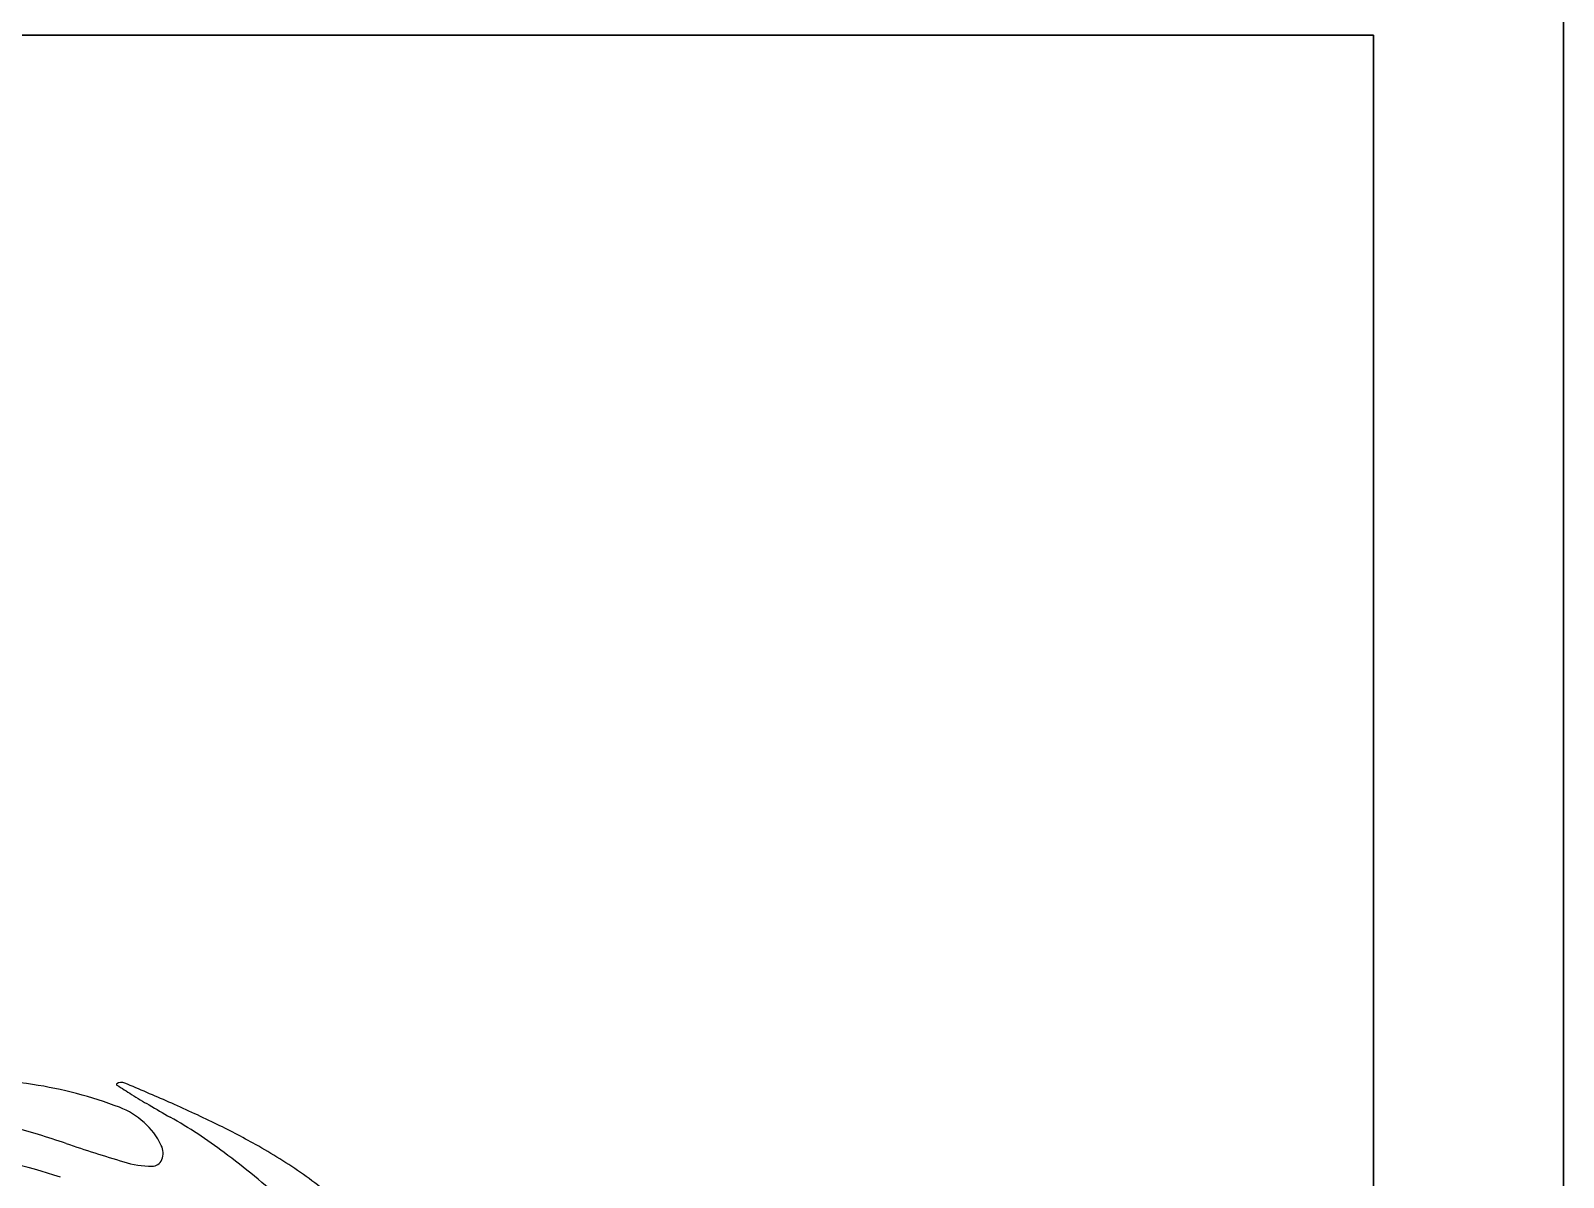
# Model space of a CAD drawing. Header units: millimetres. Extents: x 56222 to 3066687, y -650199 to -121287.
# Drawn here: x 140399.27 to 140407.34, y -185734.41 to -185728.37 of the extents above; entities that cross this region are included whole.
import ezdxf

# ---------------------------------------------------------------- set-up
doc = ezdxf.new("R2010")
doc.units = ezdxf.units.MM
doc.header["$MEASUREMENT"] = 0
doc.layers.add('$TD_AUDIT_GENERATED_(A0BDF17)', color=32, linetype='Continuous', lineweight=30)
doc.layers.add('FURNITURE', color=32, linetype='Continuous', lineweight=9)

msp = doc.modelspace()

# ---------------------------------------------------------------- linework, layer by layer
at = {"layer": '$TD_AUDIT_GENERATED_(A0BDF17)', "linetype": 'Continuous', "lineweight": 25, "ltscale": 2}
for centre, radius, start, end in [((140398.8918, -185736.4606), 2.5713, 81.39811, 93.17874), ((140398.9438, -185736.1168), 2.2235, 69.18185, 81.3981), ((140399.7222, -185733.9185), 0.00387, 124.26959, 237.68012), ((140399.7445, -185733.9514), 0.0436, 67.26581, 124.26976), ((140406.082, -185723.8658), 11.8994, 237.68032, 238.12035), ((140393.2546, -185749.4402), 16.8372, 66.40434, 67.26584), ((140401.9673, -185730.4817), 4.1084, 238.12039, 239.62244), ((140399.5899, -185734.4176), 0.4057, 26.16476, 69.18181), ((140404.1727, -185726.7192), 8.4696, 239.62239, 240.49672), ((140397.4683, -185739.7934), 6.3103, 63.99958, 66.40431), ((140397.9286, -185738.7237), 4.7465, 71.27224, 74.95077), ((140398.7209, -185736.354), 2.6007, 53.02816, 60.49666), ((140398.2456, -185738.1998), 4.5372, 60.92024, 63.99959), ((140398.4921, -185737.1427), 2.8898, 71.21224, 82.49451), ((140402.2904, -185725.8579), 8.8386, 251.27226, 253.33852), ((140399.8701, -185734.28), 0.0935, 338.84465, 26.16478), ((140397.1037, -185738.5023), 5.2897, 48.63708, 53.02815), ((140399.0988, -185736.6655), 2.7816, 54.80029, 60.92032), ((140399.9164, -185733.7903), 0.5586, 253.33856, 268.83313), ((140399.9061, -185734.2939), 0.0549, 268.8332, 338.84471), ((140399.1661, -185736.5701), 2.6649, 48.48037, 54.80032)]:
    msp.add_arc(centre, radius, start, end, dxfattribs=at)
at = {"layer": 'FURNITURE', "lineweight": 30}
for p, q in [((140407.3359, -185727.3975), (140407.3359, -185787.9938)), ((140369.3346, -185728.3975), (140406.3359, -185728.3975)), ((140406.3359, -185728.3975), (140406.3359, -185786.9938))]:
    msp.add_line(p, q, dxfattribs=at)
msp.add_lwpolyline([(140368.3346, -185709.0019), (140407.3359, -185709.0019), (140407.3359, -185816.0019), (140368.3346, -185816.0019)], close=True, dxfattribs=at)

doc.saveas('drawing.dxf')
